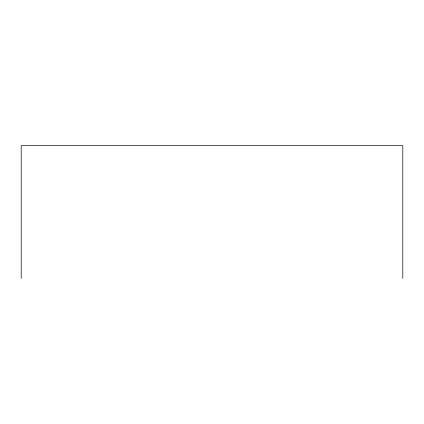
<?xml version="1.0" encoding="UTF-8"?>
<svg xmlns="http://www.w3.org/2000/svg" width="424" height="424" viewBox="0 0 424 424"><rect width="100%" height="100%" fill="white"/><g stroke="black" fill="none" stroke-linecap="round" stroke-linejoin="round"><path stroke-width="0.64" d="M402.8 278.398L402.8 145.602L21.2 145.602L21.2 278.398"/></g></svg>
